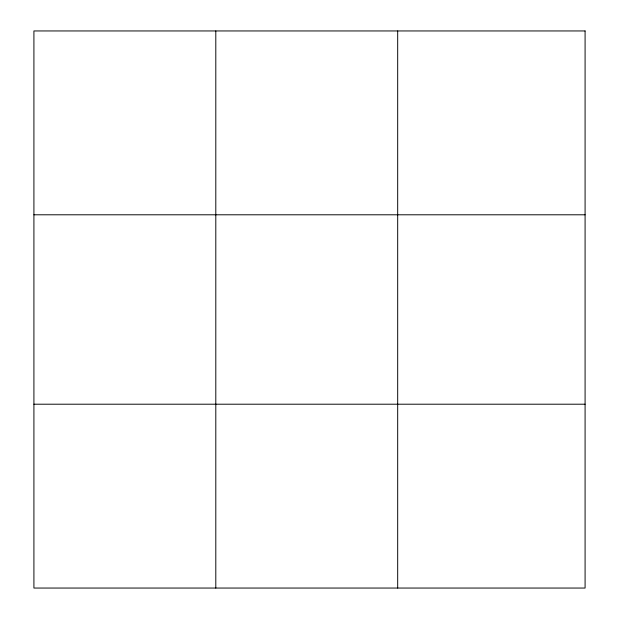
<?xml version="1.0" encoding="UTF-8"?>
<svg xmlns="http://www.w3.org/2000/svg" width="619" height="619" viewBox="0 0 619 619"><rect width="100%" height="100%" fill="white"/><g stroke="black" fill="none" stroke-linecap="round" stroke-linejoin="round"><path stroke-width="0.93" d="M215.799 30.95L215.799 588.05M397.684 30.95L397.684 588.05M33.913 214.793L585.087 214.793M33.913 404.207L585.087 404.207M585.087 30.95L585.087 588.05L33.913 588.05L33.913 30.95L585.087 30.95"/></g></svg>
